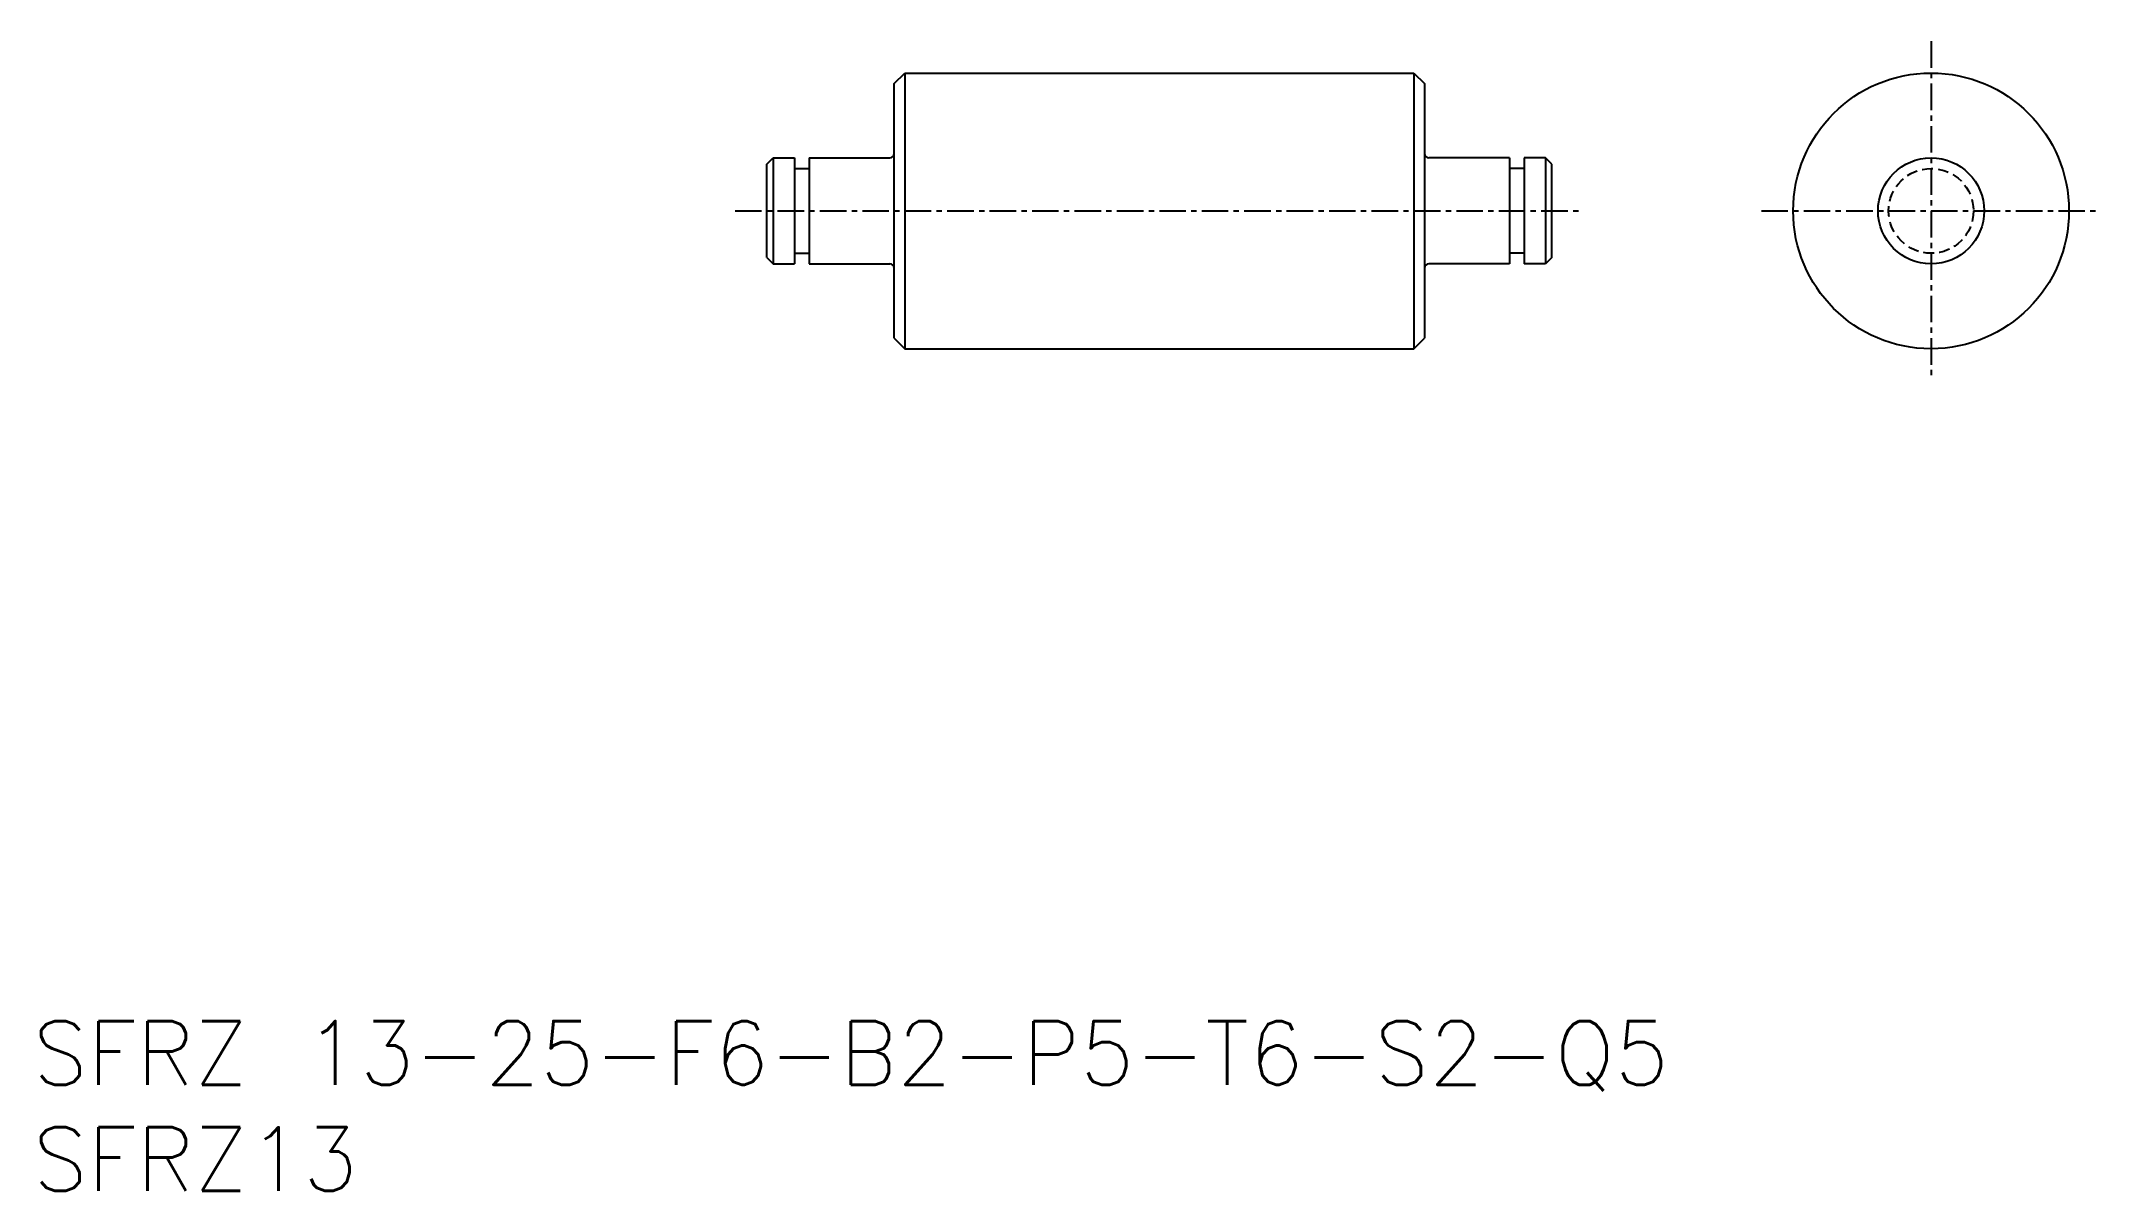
# Model space of a CAD drawing. Extents: x 45.2 to 142.2, y 37.3 to 91.5.
import ezdxf
from ezdxf.enums import TextEntityAlignment as Align

# ---------------------------------------------------------------- set-up
doc = ezdxf.new("R2010")
doc.units = 0
doc.linetypes.add('CENTER', pattern=[2, 1.25, -0.25, 0.25, -0.25])
doc.linetypes.add('DASHED', pattern=[0.75, 0.5, -0.25])
doc.layers.get('0').update_dxf_attribs({"linetype": 'CONTINUOUS'})
doc.layers.add('CENTER', color=1, linetype='CENTER')
doc.styles.get("Standard").update_dxf_attribs({"font": 'txt.shx', "bigfont": 'extfont.shx'})

msp = doc.modelspace()

# ---------------------------------------------------------------- linework, layer by layer
at = {"color": 7, "linetype": 'CONTINUOUS'}
for p, q in [((85.373, 89.489), (85.873, 89.989)), ((85.373, 77.489), (85.373, 89.489)), ((85.873, 89.989), (109.873, 89.989)), ((85.873, 89.989), (85.873, 76.989)), ((109.873, 89.989), (110.373, 89.489)), ((109.873, 89.989), (109.873, 76.989)), ((110.373, 89.489), (110.373, 77.489)), ((85.873, 86.489), (85.873, 86.489)), ((109.873, 86.489), (109.873, 86.489)), ((79.373, 85.689), (79.673, 85.989)), ((79.373, 81.289), (79.373, 85.689)), ((79.673, 85.989), (80.673, 85.989)), ((79.673, 85.989), (79.673, 80.989)), ((80.673, 85.989), (80.673, 80.989)), ((80.673, 85.489), (81.373, 85.489)), ((81.373, 85.989), (85.173, 85.989)), ((81.373, 85.989), (81.373, 80.989)), ((114.373, 85.989), (110.573, 85.989)), ((114.373, 85.989), (114.373, 80.989)), ((115.073, 85.489), (114.373, 85.489)), ((115.073, 85.989), (115.073, 80.989)), ((116.073, 85.989), (115.073, 85.989)), ((116.073, 85.989), (116.073, 80.989)), ((116.373, 85.689), (116.073, 85.989)), ((116.373, 81.289), (116.373, 85.689)), ((79.373, 81.289), (79.673, 80.989)), ((79.673, 80.989), (80.673, 80.989)), ((80.673, 81.489), (81.373, 81.489)), ((81.373, 80.989), (85.173, 80.989)), ((114.373, 80.989), (110.573, 80.989)), ((115.073, 81.489), (114.373, 81.489)), ((116.073, 80.989), (115.073, 80.989)), ((116.373, 81.289), (116.073, 80.989)), ((85.373, 77.489), (85.873, 76.989)), ((85.873, 76.989), (109.873, 76.989)), ((109.873, 76.989), (110.373, 77.489))]:
    msp.add_line(p, q, dxfattribs=at)
for p, q in [((85.873, 83.489), (85.873, 83.489)), ((109.873, 83.489), (109.873, 83.489))]:
    msp.add_line(p, q)
for radius in [6.5, 2.5]:
    msp.add_circle((134.249, 83.489), radius, dxfattribs=at)
at = {"color": 3, "linetype": 'DASHED'}
msp.add_circle((134.249, 83.489), 2, dxfattribs=at)
at = {"color": 7, "linetype": 'CONTINUOUS'}
for centre, start, end in [((85.173, 86.189), 270, 0), ((110.573, 86.189), 180, 270), ((85.173, 80.789), 0, 90), ((110.573, 80.789), 90, 180)]:
    msp.add_arc(centre, 0.2, start, end, dxfattribs=at)
at = {"layer": 'CENTER', "color": 1, "linetype": 'CENTER'}
for p, q in [((134.249, 91.489), (134.249, 75.489)), ((77.873, 83.489), (117.873, 83.489)), ((126.249, 83.489), (142.249, 83.489))]:
    msp.add_line(p, q, dxfattribs=at)

# ---------------------------------------------------------------- texts
at = {"color": 7, "linetype": 'CONTINUOUS'}
for s, p in [('SFRZ 13-25-F6-B2-P5-T6-S2-Q5', (44.782, 43.795)), ('SFRZ13', (44.782, 38.795))]:
    msp.add_text(s, height=3, dxfattribs=at).set_placement(p, align=Align.MIDDLE_LEFT)

doc.saveas('drawing.dxf')
